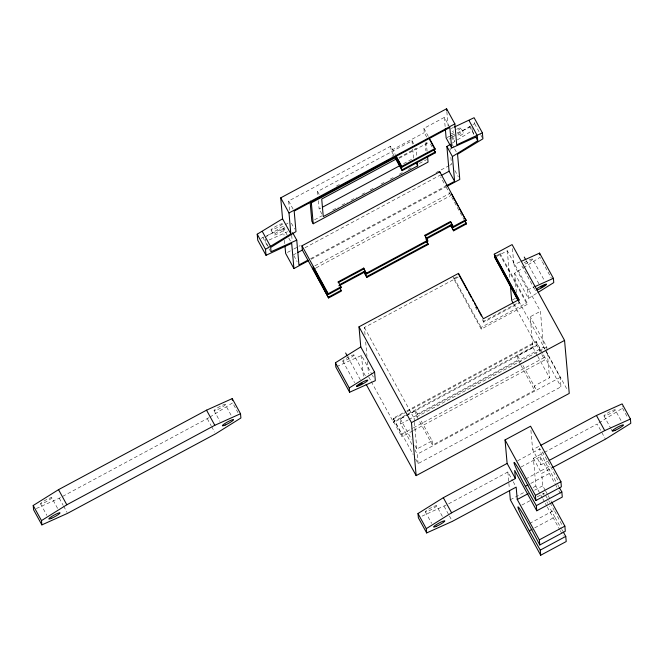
<?xml version="1.0" encoding="UTF-8"?>
<svg xmlns="http://www.w3.org/2000/svg" width="664" height="664" viewBox="0 0 664 664"><rect width="100%" height="100%" fill="white"/><g stroke="black" fill="none" stroke-linecap="round" stroke-linejoin="round"><path stroke-width="0.5" stroke-dasharray="3.32 2.49" d="M265.143 237.355L284.358 225.345M285.238 224.797L288.732 222.606M449.271 139.116L451.802 137.531M452.649 137L456.865 134.36M457.712 133.829L472.087 125.073M452.126 143.192L456.5 140.461M457.371 139.913L472.22 130.625L471.913 127.206M36.329 508.524L59.287 498.199L209.035 417.623M209.907 417.075L232.616 402.874L237.978 412.659M516.343 292.517L514.633 273.228L522.493 268.314M523.373 267.766L539.965 257.391L541.94 260.993M514.633 273.228L528.444 298.443L537.176 292.982M598.936 422.918L622.517 408.169L622.367 406.459M289.479 210.231L288.657 201.001L390.731 146.188L395.329 154.588M426.678 137.025L424.279 132.642L423.906 128.368L444.316 117.403L449.379 126.65M393.511 154.845L391.104 150.454L424.279 132.642M317.849 194.577L317.575 191.481L411.995 140.776L413.838 144.138M336.407 186.103L340.059 184.144M392.001 156.248L393.827 155.268M398.89 157.6L416.137 148.338L416.868 156.588M399.247 158.248L428.828 142.353M261.135 238.359L265.642 236.185M472.934 124.616L474.635 123.703L474.37 120.707M321.891 214.049L319.127 209.002L320.944 208.031M403.563 163.659L412.634 158.787M314.57 219.767L321.857 215.858M332.797 209.982L338.267 207.043M341.91 205.085L347.38 202.155M351.024 200.196L356.493 197.258M361.955 194.32L364.694 192.85M370.163 189.912L373.807 187.962M381.094 184.044L384.738 182.085M390.208 179.147L393.852 177.188M399.321 174.25L402.965 172.3M408.435 169.362L411.174 167.892M419.374 163.485L426.661 159.567M287.462 252.428L292.924 249.49M293.837 249.008L300.219 245.58M436.007 172.648L448.764 165.801M449.677 165.311L451.503 164.332L450.873 157.268M305.017 247.738L440.074 175.205M293.43 254.86L296.102 253.416M310.619 258.678L445.677 186.144L440.614 176.898M311.233 259.242L446.117 186.8M314.927 265.832L449.984 193.299M316.064 267.907L451.122 195.374M499.909 253.2L527.025 302.726L527.183 304.436L481.251 329.103L453.636 278.673L457.894 276.39M496.166 255.839L499.569 254.005L499.419 252.295M365.042 334.722L364.403 327.493L458.816 276.788M496.365 256.628L507.304 250.751L540.43 311.267L543.609 347.172L560.175 377.426L561.005 386.83L418.112 463.58L415.623 459.04M512.542 299.879L516.791 297.596M483.666 322.173L483.591 321.318L519.314 302.137L519.389 302.991L483.666 322.173L481.682 318.546M481.251 329.103L481.093 327.393L527.025 302.726M537.334 355.531L532.951 347.521L530.229 316.753L540.43 311.267M412.767 430.87L401.844 436.738L401.62 434.173L393.337 419.042L393.262 418.187L406.003 411.348M406.916 410.858L536.163 341.445L561.005 386.83M393.337 419.042L406.077 412.203M406.99 411.713L536.238 342.3L536.163 341.445M536.462 344.865L536.537 345.72L393.636 422.462L393.561 421.607L536.462 344.865L541.334 353.763M411.921 444.382L400.707 423.914L400.259 418.785L405.662 415.88M406.559 415.398L415.564 410.559L418.976 416.793M520.451 364.47L518.02 360.021L517.638 355.746L532.951 347.521M418.386 419.291L415.946 414.834L518.02 360.021M400.707 423.914L407.995 420.005M408.899 419.515L543.609 347.172M414.369 421.349L414.095 418.27L546.787 347.006L530.229 316.753M401.62 434.173L412.543 428.305M413.448 427.815L544.521 357.431L543.052 354.759M413.68 430.38L544.746 359.996L544.521 357.431M414.875 445.486L416.826 449.047L432.131 440.821L420.926 420.353M546.787 347.006L549.518 377.783L534.205 386.008L534.586 390.274L432.513 445.096L418.868 420.179M418.112 463.58L417.274 454.176L560.175 377.426M548.215 460.94L540.919 464.858L532.636 449.727L539.932 445.81M517.646 460.783L539.815 448.839M422.047 516.152L447.727 504.283M448.64 503.793L507.877 471.979L512.749 480.877M542.322 497.875L535.856 486.056L533.391 458.276L543.418 452.889M544.331 452.4L597.185 424.014L605.468 439.145M521.066 467.008L540.206 456.732L555.419 484.529M525.656 479.01L550.265 465.796A23.215 1.361 61.8 0 0 539.525 449.038A23.215 1.361 61.8 0 0 550.871 472.627L557.345 484.048M545.227 490.281L542.779 485.799L541.675 473.407L551.701 468.02M530.818 483.4L550.871 472.627M510.334 499.76L524.917 491.933M533.117 487.525L535.856 486.056M534.57 490.206L542.779 485.799M521.879 505.038L529.789 500.83M537.076 496.921L543.75 493.294M529.59 523.456L554.199 510.242L562.416 525.788M534.752 527.855L554.805 517.082L561.279 528.494M451.238 128.451L453.114 127.604M447.055 137.506L450.723 135.854M451.644 135.439L456.234 133.381M457.147 132.966L470.917 126.766M266.579 235.762L283.403 228.192L288.276 237.089M269.194 239.978L287.562 231.719M528.444 298.443L527.681 289.894L513.878 264.679L520.31 261.79M336.739 366.611L361.531 355.456L371.882 374.363M527.681 289.894L534.113 287.006M557.851 484.927L558.847 486.679M561.785 529.374L562.781 531.134M474.635 123.703L480.479 134.377M480.968 135.265L482.429 137.938M472.22 130.625L474.976 135.672M469.531 126.442L474.403 135.34M542.43 261.89L551.303 278.1M622.517 408.169L627.878 417.963M456.608 129.297A6.383 0.863 -28.7 0 1 460.849 127.969L463.605 133.016A6.383 0.863 -28.7 0 1 458.077 136.967M524.137 262.795A6.383 0.863 -28.7 0 1 532.628 259.084L544.463 280.698M615.179 409.871A6.383 0.863 -28.7 0 1 606.838 415.207A6.383 0.863 -28.7 0 1 606.688 413.581A6.383 0.863 -28.7 0 1 615.179 409.871L621.521 421.441M526.203 260.62L538.869 283.76M451.362 135.049L454.774 141.283M521.896 266.015L535.209 290.334M603.958 415.905L610.78 428.363M611.262 429.251L612.241 431.027M452.192 144.453L454.143 148.014M454.632 148.902L457.554 154.239M454.915 170.565L458.326 176.79M499.569 254.005L527.183 304.436M518.775 301.207L545.003 349.115M545.493 350.019L567.77 390.698M423.906 128.368L429.425 138.452M518.393 301.174L519.389 302.991M430.521 144.047L432.447 147.549M536.238 342.3L541.11 351.198M541.824 354.651L544.746 359.996M513.679 303.963L536.537 345.72M446.166 187.04L463.912 219.46M537.823 356.427L549.518 377.783M517.638 355.746L521.049 361.98M523 365.532L536.969 391.046M520.941 365.358L534.586 390.274M482.595 319.508L483.591 321.318M475.216 306.743L477.209 310.378M453.977 277.867L481.093 327.393M555.909 485.425L556.889 487.218M558.856 490.804L560.325 493.493M533.391 458.276L541.675 473.407M545.717 491.177L547.684 494.763M548.173 495.659L551.12 501.038M542.82 498.788L544.812 502.424M545.31 503.337L546.804 506.068M547.302 506.972L559.752 529.706M560.25 530.619L563.238 536.072M513.239 481.765L515.671 486.214M317.575 191.481L319.417 194.843M364.403 327.493L414.095 418.27M288.657 201.001L294.177 211.086M400.259 418.785L411.464 439.253M291.396 223.195L294.617 229.08M414.842 449.719L417.274 454.176M372.379 375.268L373.367 377.069M444.083 506.242L448.955 515.139M449.445 516.028L452.367 521.364M393.262 418.187L413.141 454.5M393.561 421.607L401.844 436.738M368.794 377.077L370.778 380.704M371.276 381.617L393.636 422.462M282.225 223.901A6.383 0.863 -28.7 0 1 273.875 229.238A6.383 0.863 -28.7 0 1 273.734 227.611A6.383 0.863 -28.7 0 1 282.225 223.901L284.981 228.947A6.383 0.863 -28.7 0 1 276.639 234.284A6.383 0.863 -28.7 0 1 276.49 232.649A6.383 0.863 -28.7 0 1 284.981 228.947M354.012 355.016A6.383 0.863 -28.7 0 1 345.662 360.353A6.383 0.863 -28.7 0 1 345.512 358.726A6.383 0.863 -28.7 0 1 354.012 355.016L365.349 375.733M436.563 505.802A6.383 0.863 -28.7 0 1 428.214 511.139A6.383 0.863 -28.7 0 1 428.064 509.512A6.383 0.863 -28.7 0 1 436.563 505.802L442.896 517.372M288.765 237.978L290.716 241.538M293.886 255.698L297.107 261.583M347.579 356.551L360.253 379.683M270.995 229.927L273.759 234.973M342.782 361.05L354.609 382.663M425.334 511.828L431.666 523.398M268.289 246.676L265.525 241.63L265.301 239.065M262.836 237.446L268.688 248.12M269.177 249.017L270.638 251.681M225.279 404.575A6.383 0.863 -28.7 0 1 216.929 409.912A6.383 0.863 -28.7 0 1 216.788 408.277A6.383 0.863 -28.7 0 1 225.279 404.575L231.612 416.145M214.057 410.601L219.9 421.283M207.284 418.71L211.185 425.831M211.675 426.72L214.596 432.065M59.287 498.199L63.18 505.321M63.669 506.209L67.081 512.434M51.759 497.759A6.383 0.863 -28.7 0 1 43.409 503.096A6.383 0.863 -28.7 0 1 43.268 501.469A6.383 0.863 -28.7 0 1 51.759 497.759L57.61 508.441M40.537 503.793L46.87 515.364M550.746 466.709L558.482 481.334M540.206 456.732L540.919 464.858M530.918 430.305L532.636 449.727M512.459 248.61L513.878 264.679M507.304 250.751L509.861 279.677M507.877 471.979L508.79 482.271M508.881 483.301L509.338 488.438M446.847 111.76L448.084 125.72M450.076 148.188L450.25 150.213M444.316 117.403L445.137 126.641M453.487 276.963L453.636 278.673M426.28 142.162L427.085 151.267M425.167 142.677L425.89 150.778M425.267 238.625L425.342 239.48M411.995 140.776L412.361 144.901M412.726 149.018L413.547 158.298M432.131 440.821L432.513 445.096M415.564 410.559L415.946 414.834M390.731 146.188L391.104 150.454M414.461 422.37L416.826 449.047M365.681 341.96L366.96 356.419M367.416 361.581L368.52 373.981M361.531 355.456L363.507 377.791M338.507 285.221L338.582 286.076M318.396 200.76L319.127 209.002M291.687 235.23L292.143 240.393M283.403 228.192L284.026 235.255M284.474 240.293L284.831 244.327M554.805 517.082A23.215 1.361 61.8 0 1 549.236 506.541M547.634 503.312A23.215 1.361 61.8 0 1 546.904 501.818M543.907 495.062A23.215 1.361 61.8 0 1 547.31 498.307M548.713 500.614A23.215 1.361 61.8 0 1 549.56 502.034M549.991 502.789A23.215 1.361 61.8 0 1 554.199 510.242M457.911 135.091A6.383 0.863 -28.7 0 1 463.605 133.016M454.085 138.826A6.383 0.863 -28.7 0 1 455.114 136.726M460.849 127.969A6.383 0.863 -28.7 0 1 456.766 131.115M453.861 132.675A6.383 0.863 -28.7 0 1 451.321 133.779M452.35 131.679A6.383 0.863 -28.7 0 1 453.703 130.858M532.628 259.084A6.383 0.863 -28.7 0 1 524.286 264.421M535.425 290.475A6.383 0.863 -28.7 0 1 535.375 289.985"/><path stroke-width="1" d="M308.503 260.711L293.92 268.538L291.687 243.323L266.015 255.316L257.74 240.185L257.209 234.201L282.573 218.788L280.723 197.847L446.581 108.763L454.865 123.894L456.716 144.835L482.388 132.841L474.104 117.719L454.043 127.189M266.015 255.316L265.492 249.332L290.857 233.919L288.998 212.97L280.723 197.847M446.565 185.663L454.608 181.347L449.08 171.262L446.889 146.47L450.383 144.287M454.608 181.347L452.408 156.555L477.74 140.718L477.358 136.444L451.653 148.006L446.133 137.921L445.312 128.691M33.2 505.495L58.532 489.65L206.529 410.169L232.234 398.599L240.517 413.73L240.899 418.005L215.568 433.841L67.57 513.33L41.865 524.892L33.582 509.769L33.2 505.495L41.483 520.617L41.865 524.892M41.483 520.617L66.815 504.781L214.812 425.292L240.517 413.73M360.776 346.907L374.579 372.122L375.334 380.671L349.629 392.233L335.826 367.018L335.444 362.751L360.776 346.907L359 326.821L458.517 273.369L483.367 318.753L519.09 299.572L494.24 254.188L512.102 244.593L564.558 340.408L569.247 393.412L416.145 475.631L366.163 384.34M349.629 392.233L349.247 387.959L374.579 372.122M538.048 292.434L553.768 282.598L553.394 278.332L539.583 253.117L521.223 261.375M551.61 501.934L564.865 526.145L565.313 531.275L539.799 544.978L539.342 539.849L517.256 499.502L516.16 487.11L452.367 521.364L426.661 532.935L418.378 517.804L417.996 513.529L443.328 497.693L507.122 463.43L505.038 439.925L530.561 426.213L560.931 481.69L561.379 486.82L535.865 500.523L524.743 479.499A23.215 1.361 61.8 0 0 514.002 462.742A23.215 1.361 61.8 0 0 525.349 486.339L536.321 505.653L536.769 510.782L562.292 497.079L561.835 491.949L559.345 487.559M426.661 532.935L426.28 528.66L451.611 512.816L515.405 478.561L514.683 470.436L536.769 510.782M288.998 212.97L454.865 123.894M427.533 156.331L428.048 162.091L313.217 223.76L311.358 202.819L395.204 157.791M396.159 159.07L321.716 199.042L323.268 216.572L417.689 165.867L417.324 161.742M322.762 207.052L399.927 165.61M434.945 148.537L435.02 149.392L401.853 167.212L401.77 166.357L434.945 148.537L429.425 138.452M435.252 151.956L435.327 152.811L402.152 170.631L402.077 169.776L435.252 151.956L433.866 149.441M339.885 287.736L341.346 291.114L328.589 297.97L302.361 250.062L301.979 245.788L439.776 171.785L466.078 220.548L453.321 227.395L450.482 221.502L424.968 235.205L425.043 236.06L450.557 222.357M297.895 252.461L302.361 250.062M441.045 175.578L449.08 171.262M307.88 260.147L298.949 264.944L296.75 240.152L292.608 232.591M447.021 186.31L459.787 179.463L457.554 154.239L482.919 138.826L482.388 132.841M328.589 297.97L313.325 269.377L315.151 268.397M363.723 268.098L363.797 268.953L338.283 282.656L338.208 281.802L363.723 268.098L366.561 273.991L427.799 241.098L424.968 235.205M339.42 284.731L364.03 271.518L366.86 277.411L428.106 244.518L426.645 241.148M426.18 238.135L450.79 224.922L453.62 230.815L466.377 223.967L464.833 220.423M339.495 285.586L364.104 272.373L364.03 271.518M426.255 238.99L450.864 225.777L450.79 224.922M340.964 286.84L341.039 287.695L328.282 294.55L328.207 293.695L340.964 286.84L338.208 281.802M366.486 273.136L427.724 240.243M453.321 227.395L453.246 226.54L466.004 219.693M328.514 297.115L341.271 290.259M366.785 276.556L428.031 243.663M453.545 229.96L466.302 223.112M356.585 386.265L362.195 383.244M540.82 287.321L546.439 284.3M416.145 475.631L411.456 422.636L564.558 340.408M540.836 445.32L596.43 415.465L622.135 403.895L630.418 419.026L630.8 423.3L605.468 439.145L552.614 467.531M549.12 460.451L604.713 430.596L630.418 419.026M525.349 486.339L528.087 484.869M517.256 499.502L528.195 493.626M535.865 500.523L535.408 495.394L560.931 481.69M536.321 505.653L561.835 491.949M563.279 532.013L565.769 536.404L566.226 541.534L540.703 555.237L540.255 550.107L529.283 530.785L532.022 529.316M539.342 539.849L564.865 526.145M540.255 550.107L565.769 536.404M296.75 240.152L271.045 251.722L270.671 247.448L295.995 231.603L294.177 211.086L449.835 127.488L451.653 148.006M535.026 286.591L553.394 278.332M469 120.458L477.283 135.589M475.897 137.348L477.74 140.718M524.253 257.059L525.714 259.732M596.43 415.465L604.713 430.596M446.889 146.47L452.408 156.555M519.165 300.427L494.24 254.188M518.318 300.319L494.464 256.752L517.903 300.269M429.5 139.307L435.02 149.392M433.882 150.18L435.327 152.811M513.181 303.058L511.687 300.336L510.409 285.869M451.379 193.705L458.243 206.23M459.222 208.023L466.078 220.548M464.9 221.261L466.377 223.967M450.482 221.502L453.246 226.54M450.864 225.777L453.62 230.815M415.847 162.506L417.689 165.867M396.25 156.272L401.77 166.357M401.853 167.212L396.325 157.127L396.557 159.692L402.077 169.776M394.947 157.476L402.152 170.631M459.09 275.137L467.539 290.566M468.527 292.376L471.515 297.829M472.502 299.638L473.498 301.456M474.494 303.274L475.49 305.091M476.478 306.901L477.474 308.718M478.47 310.536L481.45 315.981M425.499 236.899L427.799 241.098M426.728 242.003L428.106 244.518M505.038 439.925L535.408 495.394M507.122 463.43L515.405 478.561M540.703 555.237L510.334 499.76L509.52 490.497M363.797 268.953L366.561 273.991M364.104 272.373L366.86 277.411M310.445 201.134L311.358 202.819M313.217 223.76L311.831 221.237L310.154 202.288M339.661 285.171L341.039 287.695M359 326.821L411.456 422.636M443.328 497.693L451.611 512.816M301.979 245.788L328.207 293.695M328.282 294.55L313.101 266.812L313.325 269.377M282.573 218.788L290.857 233.919M345.637 352.991L347.098 355.663M293.92 268.538L285.636 253.407L285.014 246.352M335.444 362.751L349.247 387.959M417.996 513.529L426.28 528.66M262.313 231.462L270.597 246.593M257.209 234.201L265.492 249.332M206.529 410.169L214.812 425.292M58.532 489.65L66.815 504.781M539.799 544.978L528.677 523.946A23.215 1.361 61.8 0 0 517.937 507.196A23.215 1.361 61.8 0 0 529.283 530.785M539.583 253.117L539.741 254.827M446.581 108.763L446.756 110.763M458.517 273.369L458.592 274.224M439.776 171.785L439.85 172.64M232.234 398.599L232.392 400.309M536.794 288.782A6.383 0.863 -28.7 0 1 544.729 284.524A6.383 0.863 -28.7 0 1 544.854 285.852A6.383 0.863 -28.7 0 1 536.91 290.118M359.465 385.568A6.383 0.863 -28.7 0 0 367.814 380.231A6.383 0.863 -28.7 0 0 359.324 383.941A6.383 0.863 -28.7 0 0 359.465 385.568M436.497 526.27A6.383 0.863 -28.7 0 0 444.839 520.933A6.383 0.863 -28.7 0 0 436.348 524.643A6.383 0.863 -28.7 0 0 436.497 526.27M615.121 430.338A6.383 0.863 -28.7 0 0 623.463 425.001A6.383 0.863 -28.7 0 0 614.972 428.712A6.383 0.863 -28.7 0 0 615.121 430.338M225.212 425.035A6.383 0.863 -28.7 0 0 233.562 419.698A6.383 0.863 -28.7 0 0 225.071 423.408A6.383 0.863 -28.7 0 0 225.212 425.035M51.692 518.227A6.383 0.863 -28.7 0 0 60.042 512.89A6.383 0.863 -28.7 0 0 51.551 516.6A6.383 0.863 -28.7 0 0 51.692 518.227"/></g></svg>
